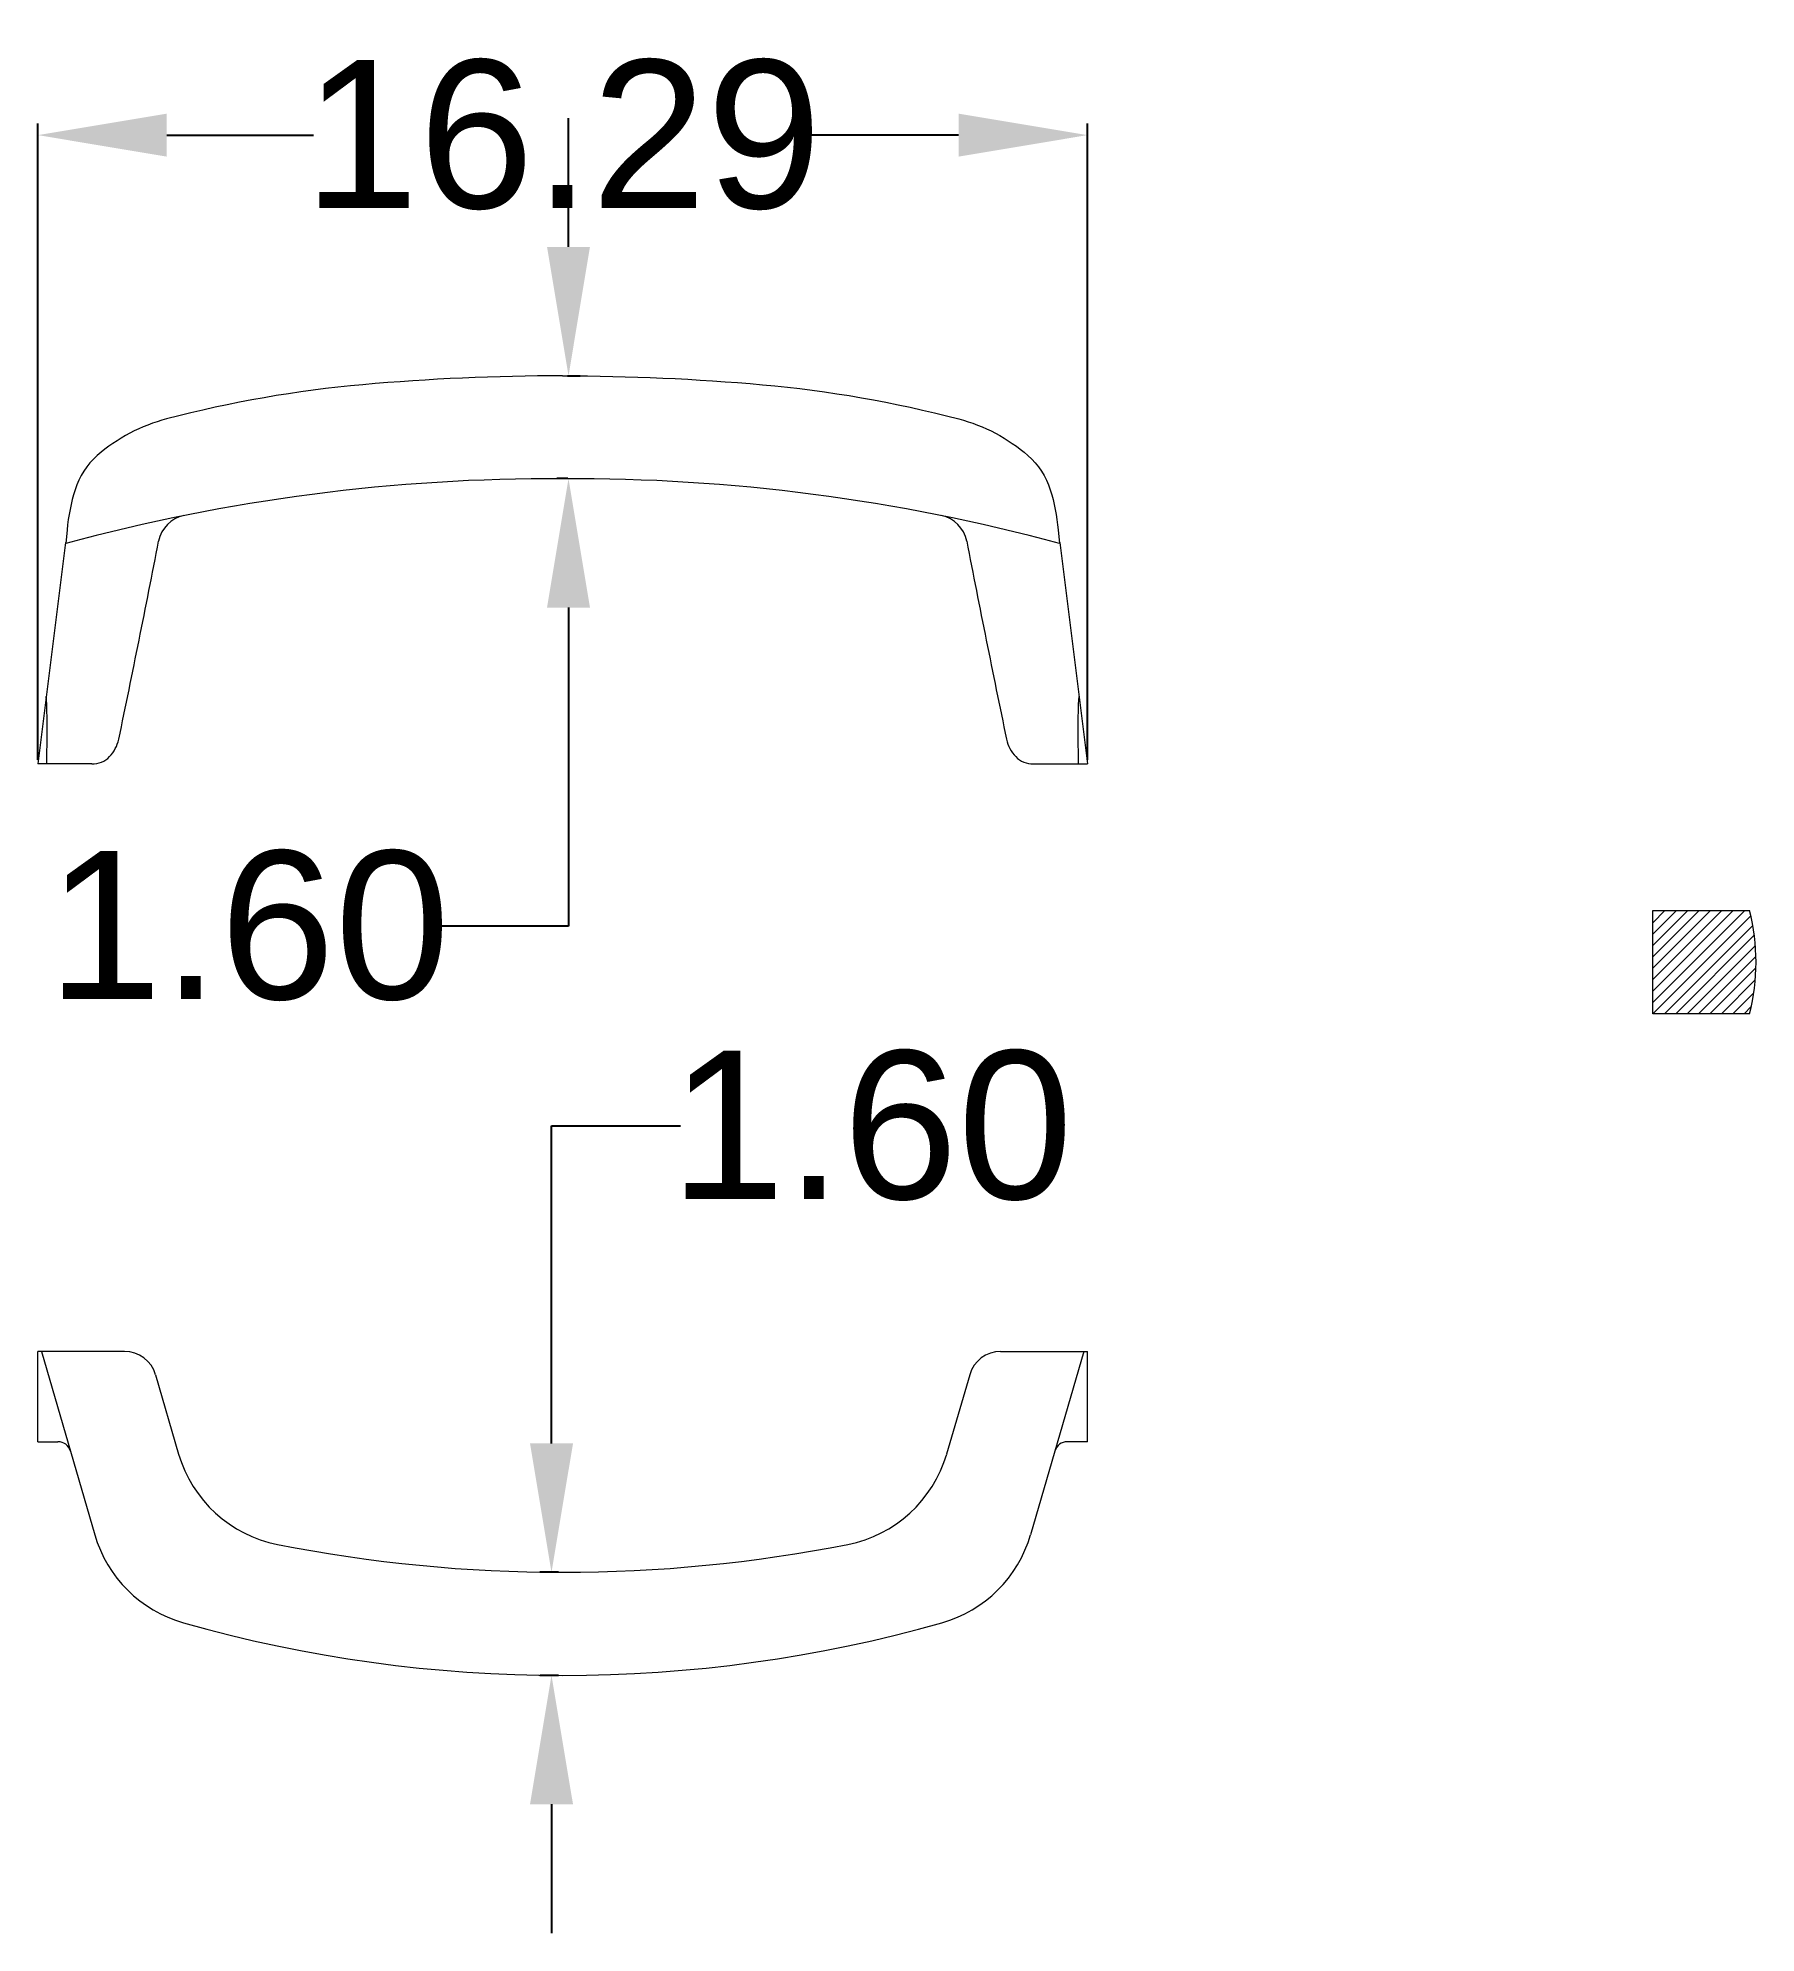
# Model space of a CAD drawing. Header units: millimetres. Extents: x 2933.1 to 2959.8, y 1376.4 to 1405.8.
import ezdxf

# ---------------------------------------------------------------- set-up
doc = ezdxf.new("R2010")
doc.units = ezdxf.units.MM
doc.styles.get("Standard").update_dxf_attribs({"font": 'arial.ttf'})
doc.dimstyles.new('Standard$0', dxfattribs={"dimtxt": 2.3, "dimasz": 2, "dimexe": 1, "dimexo": 1, "dimgap": 1, "dimtad": 0, "dimtih": 1, "dimtoh": 1, "dimdec": 1, "dimzin": 0, "dimdsep": 46, "dimtxsty": 'Standard', "dimcen": 0, "dimclrd": 4, "dimclre": 4, "dimclrt": 4, "dimadec": 1, "dimazin": 0, "dimtfac": 1, "dimtdec": 1, "dimtofl": 0, "dimtmove": 0, "dimatfit": 0, "dimfxl": 1, "dimtolj": 1, "dimtzin": 0, "dimarcsym": 0})

# ---------------------------------------------------------------- blocks, each defined once
blk = doc.blocks.new('*D5')
at = {"color": 0, "lineweight": -2, "transparency": 16777216}
for p, q in [((2933.143, 1394.594), (2933.143, 1404.468)), ((2949.428, 1394.594), (2949.428, 1404.468)), ((2935.143, 1404.288), (2937.42, 1404.288)), ((2947.428, 1404.288), (2945.15, 1404.288))]:
    blk.add_line(p, q, dxfattribs=at)
at = {"color": 0, "transparency": 16777216}
for points in [[(2935.143, 1404.621), (2935.143, 1403.954), (2933.143, 1404.288)], [(2947.428, 1404.621), (2947.428, 1403.954), (2949.428, 1404.288)]]:
    blk.add_solid(points, dxfattribs=at)
at = {"layer": 'Defpoints', "color": 0, "transparency": 16777216}
for p in [(2933.143, 1404.288), (2933.143, 1394.532), (2949.428, 1394.532)]:
    blk.add_point(p, dxfattribs=at)
at = {"color": 0, "lineweight": 9, "transparency": 16777216, "insert": (2941.285, 1404.288), "char_height": 2.3, "attachment_point": 5}
blk.add_mtext('\\A1;16.29', dxfattribs=at)
blk = doc.blocks.new('*D6')
at = {"color": 0, "lineweight": -2, "transparency": 16777216}
for p, q in [((2941.376, 1402.552), (2941.376, 1404.552)), ((2941.358, 1400.552), (2941.556, 1400.552)), ((2941.366, 1398.956), (2941.196, 1398.956)), ((2941.376, 1396.956), (2941.376, 1392.012)), ((2941.376, 1392.012), (2939.376, 1392.012))]:
    blk.add_line(p, q, dxfattribs=at)
at = {"color": 0, "transparency": 16777216}
for points in [[(2941.043, 1402.552), (2941.709, 1402.552), (2941.376, 1400.552)], [(2941.043, 1396.956), (2941.709, 1396.956), (2941.376, 1398.956)]]:
    blk.add_solid(points, dxfattribs=at)
at = {"layer": 'Defpoints', "color": 0, "transparency": 16777216}
for p in [(2941.296, 1400.552), (2941.376, 1398.956), (2941.429, 1398.956)]:
    blk.add_point(p, dxfattribs=at)
at = {"color": 0, "lineweight": 9, "transparency": 16777216, "insert": (2936.411, 1392.012), "char_height": 2.3, "attachment_point": 5}
blk.add_mtext('\\A1;1.60', dxfattribs=at)
blk = doc.blocks.new('*D7')
at = {"color": 0, "lineweight": -2, "transparency": 16777216}
for p, q in [((2941.112, 1383.981), (2941.112, 1388.91)), ((2941.112, 1388.91), (2943.112, 1388.91)), ((2941.223, 1381.981), (2940.932, 1381.981)), ((2941.223, 1380.381), (2940.932, 1380.381)), ((2941.112, 1378.381), (2941.112, 1376.381))]:
    blk.add_line(p, q, dxfattribs=at)
at = {"color": 0, "transparency": 16777216}
for points in [[(2940.779, 1383.981), (2941.446, 1383.981), (2941.112, 1381.981)], [(2940.779, 1378.381), (2941.446, 1378.381), (2941.112, 1380.381)]]:
    blk.add_solid(points, dxfattribs=at)
at = {"layer": 'Defpoints', "color": 0, "transparency": 16777216}
for p in [(2941.112, 1381.981), (2941.285, 1381.981), (2941.285, 1380.381)]:
    blk.add_point(p, dxfattribs=at)
at = {"color": 0, "lineweight": 9, "transparency": 16777216, "insert": (2946.077, 1388.91), "char_height": 2.3, "attachment_point": 5}
blk.add_mtext('\\A1;1.60', dxfattribs=at)

msp = doc.modelspace()

# ---------------------------------------------------------------- hatches: boundary and pattern name
at = {"lineweight": 9}
h = msp.add_hatch(dxfattribs=at)
h.set_pattern_fill('ANSI31', color=1, style=0)
h.set_pattern_definition([(45, (7899.49928, 7128.14809), (-0.0883883476, 0.0883883476), [])])
edge = h.paths.add_edge_path()
edge.add_line((2958.203, 1392.251), (2959.703, 1392.251))
edge.add_arc((2956.553, 1391.451), 3.25, -14.25, 14.25, ccw=False)
edge.add_line((2959.703, 1390.651), (2958.203, 1390.651))
edge.add_line((2958.203, 1390.651), (2958.203, 1392.251))
edge = h.paths.add_edge_path(flags=17)
edge.add_arc((2959.625, 1392.151), 0.1, 12.8396, 90)

# ---------------------------------------------------------------- linework, layer by layer
for p, q in [((2933.98, 1394.532), (2933.143, 1394.532)), ((2948.591, 1394.532), (2949.428, 1394.532)), ((2958.203, 1390.651), (2958.203, 1392.251)), ((2958.203, 1392.251), (2959.703, 1392.251)), ((2959.703, 1390.651), (2958.203, 1390.651)), ((2934.488, 1385.408), (2933.143, 1385.408)), ((2933.143, 1384.008), (2933.143, 1385.408)), ((2933.197, 1385.408), (2934.024, 1382.563)), ((2948.082, 1385.408), (2949.428, 1385.408)), ((2949.373, 1385.408), (2948.546, 1382.563)), ((2949.428, 1384.008), (2949.428, 1385.408)), ((2934.968, 1385.047), (2935.326, 1383.817)), ((2947.602, 1385.047), (2947.244, 1383.817)), ((2933.143, 1384.008), (2933.454, 1384.008)), ((2949.428, 1384.008), (2949.116, 1384.008))]:
    msp.add_line(p, q, dxfattribs=at)
for points in [[(2941.285, 1400.552, 0.022381), (2938.184, 1400.414, 0.041835), (2935.14, 1399.883, 0.115041), (2934.064, 1399.315, 0.14104), (2933.719, 1398.783, 0.049615), (2933.595, 1398.162), (2933.574, 1397.95)], [(2941.285, 1400.552, -0.022381), (2944.387, 1400.414, -0.041835), (2947.431, 1399.883, -0.115041), (2948.506, 1399.315, -0.14104), (2948.852, 1398.783, -0.049615), (2948.975, 1398.162), (2948.996, 1397.95)], [(2933.28, 1394.532, 0.004495), (2933.285, 1395.083, 0.01312), (2933.273, 1395.577, 0.01312)], [(2949.291, 1394.532, -0.004495), (2949.285, 1395.083, -0.01312), (2949.298, 1395.577, -0.01312)]]:
    msp.add_lwpolyline(points, format="xyb", dxfattribs=at)
for points in [[(2933.57, 1397.963), (2933.143, 1394.532)], [(2949, 1397.963), (2949.428, 1394.532)]]:
    msp.add_lwpolyline(points, dxfattribs=at)
for centre, radius, start, end in [((2941.142, 1369.991), 28.964, 89.7161, 105.1451), ((2941.429, 1369.991), 28.964, 74.8549, 90.2839), ((2935.507, 1397.893), 0.5, 101.4178, 169.04), ((2947.064, 1397.893), 0.5, 10.96, 78.5822), ((2722.581, 1439.127), 216.382, 348.20902, 349.04002), ((3159.99, 1439.127), 216.382, 190.95998, 191.79098), ((2933.833, 1395.036), 0.577, 316.8441, 347.4781), ((2948.737, 1395.036), 0.577, 192.5219, 223.1559), ((2934, 1394.879), 0.348, 266.6018, 316.8412), ((2948.57, 1394.879), 0.348, 223.1588, 273.3982), ((2956.553, 1391.451), 3.25, 345.75, 14.25), ((2934.488, 1384.908), 0.5, 16.2127, 90), ((2948.082, 1384.908), 0.5, 90, 163.7873), ((2933.454, 1383.808), 0.2, 16.2127, 90), ((2937.247, 1384.375), 2, 196.2127, 258.8581), ((2945.324, 1384.375), 2, 281.1419, 343.7873), ((2949.116, 1383.808), 0.2, 90, 163.7873), ((2935.945, 1383.122), 2, 196.2127, 254.2111), ((2946.626, 1383.122), 2, 285.7889, 343.7873), ((2941.285, 1404.881), 22.899, 258.8581, 281.1419), ((2941.285, 1402.008), 21.627, 254.2111, 285.7889)]:
    msp.add_arc(centre, radius, start, end, dxfattribs=at)

# ---------------------------------------------------------------- dimensions: what is measured, and where the dimension line sits
at = {"color": 3, "lineweight": 9}
for base, p1, p2, angle, picture, middle, dimtype in [((2933.1425, 1404.2876), (2949.4279, 1394.5317), (2933.1425, 1394.5317), 180, '*D5', (2941.2852, 1404.2876), 161), ((2941.376, 1398.956), (2941.296, 1400.552), (2941.429, 1398.956), 90, '*D6', (2936.411, 1392.012), 160), ((2941.112, 1381.981), (2941.285, 1380.381), (2941.285, 1381.981), 90, '*D7', (2946.077, 1388.91), 160)]:
    dim = msp.add_linear_dim(base=base, p1=p1, p2=p2, angle=angle, dimstyle='Standard$0', override={"dimexe": 0.18, "dimexo": 0.0625, "dimgap": 0.09, "dimdec": 2, "dimcen": 0.09, "dimclrd": 0, "dimclre": 0, "dimclrt": 0, "dimtdec": 2, "dimatfit": 3, "dimfxl": 1.25}, dxfattribs=at)
    dim.commit()
    dim.dimension.update_dxf_attribs({"geometry": picture, "text_midpoint": middle, "dimtype": dimtype})

doc.saveas('drawing.dxf')
